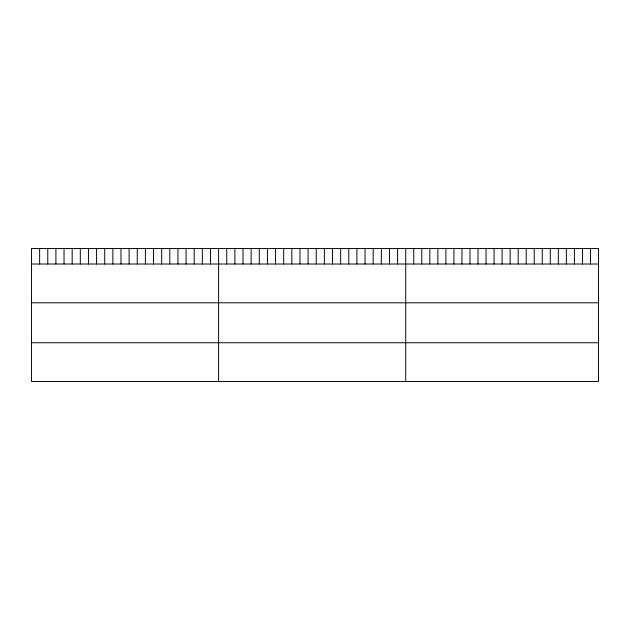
<?xml version="1.0" encoding="UTF-8"?>
<svg xmlns="http://www.w3.org/2000/svg" width="630" height="630" viewBox="0 0 630 630"><rect width="100%" height="100%" fill="white"/><g stroke="black" fill="none" stroke-linecap="round" stroke-linejoin="round"><path stroke-width="0.94" d="M598.5 264.009L598.5 381.528L31.5 381.528L31.5 248.472L598.5 248.472L598.5 264.009L31.5 264.009M31.5 302.794L598.5 302.794M31.5 342.752L598.5 342.752M590.467 248.472L590.467 264.009M582.435 248.472L582.435 264.009M574.402 248.472L574.402 264.009M566.37 248.472L566.37 264.009M558.337 248.472L558.337 264.009M550.305 248.472L550.305 264.009M542.273 248.472L542.273 264.009M534.24 248.472L534.24 264.009M526.207 248.472L526.207 264.009M518.175 248.472L518.175 264.009M510.142 248.472L510.142 264.009M502.11 248.472L502.11 264.009M494.077 248.472L494.077 264.009M486.045 248.472L486.045 264.009M478.012 248.472L478.012 264.009M469.98 248.472L469.98 264.009M461.947 248.472L461.947 264.009M453.915 248.472L453.915 264.009M445.883 248.472L445.883 264.009M437.85 248.472L437.85 264.009M429.817 248.472L429.817 264.009M421.785 248.472L421.785 264.009M413.752 248.472L413.752 264.009M405.72 248.472L405.72 381.528M397.585 248.472L397.585 264.009M389.45 248.472L389.45 264.009M381.315 248.472L381.315 264.009M373.18 248.472L373.18 264.009M365.046 248.472L365.046 264.009M356.911 248.472L356.911 264.009M348.776 248.472L348.776 264.009M340.641 248.472L340.641 264.009M332.506 248.472L332.506 264.009M324.371 248.472L324.371 264.009M316.236 248.472L316.236 264.009M308.094 248.472L308.094 264.009M299.959 248.472L299.959 264.009M291.824 248.472L291.824 264.009M283.689 248.472L283.689 264.009M275.554 248.472L275.554 264.009M267.419 248.472L267.419 264.009M259.284 248.472L259.284 264.009M251.15 248.472L251.15 264.009M243.015 248.472L243.015 264.009M234.88 248.472L234.88 264.009M226.745 248.472L226.745 264.009M218.61 248.472L218.61 381.528M210.475 248.472L210.475 264.009M202.34 248.472L202.34 264.009M194.205 248.472L194.205 264.009M186.071 248.472L186.071 264.009M177.936 248.472L177.936 264.009M169.801 248.472L169.801 264.009M161.666 248.472L161.666 264.009M153.531 248.472L153.531 264.009M145.396 248.472L145.396 264.009M137.261 248.472L137.261 264.009M129.126 248.472L129.126 264.009M120.984 248.472L120.984 264.009M112.849 248.472L112.849 264.009M104.714 248.472L104.714 264.009M96.579 248.472L96.579 264.009M88.444 248.472L88.444 264.009M80.309 248.472L80.309 264.009M72.174 248.472L72.174 264.009M64.039 248.472L64.039 264.009M55.905 248.472L55.905 264.009M47.77 248.472L47.77 264.009M39.635 248.472L39.635 264.009"/></g></svg>
